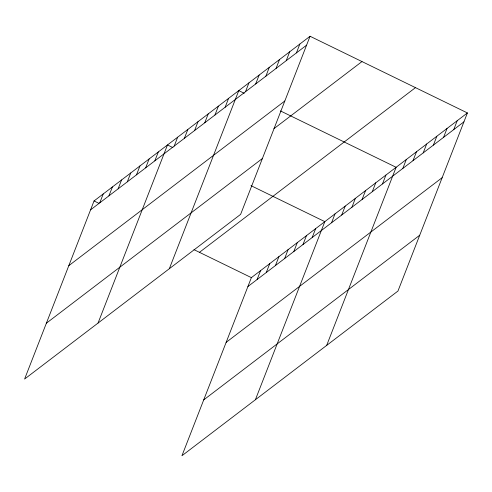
<?xml version="1.0" encoding="UTF-8"?>
<svg xmlns="http://www.w3.org/2000/svg" width="492" height="492" viewBox="0 0 492 492"><rect width="100%" height="100%" fill="white"/><g stroke="black" fill="none" stroke-linecap="round" stroke-linejoin="round"><path stroke-width="0.74" d="M310.058 36.26L94.04 200.951L24.6 379.055L240.619 214.364L310.058 36.26L467.4 112.945L397.96 291.049L181.942 455.74L251.381 277.636L467.4 112.945M99.753 202.845L103.222 193.953M108.935 195.841L112.404 186.954M118.117 188.842L121.579 179.955M127.299 181.843L130.761 172.956M136.475 174.845L139.943 165.958M145.657 167.846L149.125 158.953M154.839 160.847L158.307 151.954M98.049 323.059L167.483 144.956L172.95 147.618M174.205 146.081L177.667 137.194M184.389 138.32L187.852 129.427M194.574 130.558L198.036 121.665M204.752 122.791L208.221 113.904M214.936 115.03L218.405 106.137M225.121 107.262L228.589 98.375M169.334 268.712L238.774 90.608L244.235 93.271M245.49 91.733L248.958 82.847M255.674 83.972L259.143 75.079M265.858 76.211L269.321 67.318M276.043 68.443L279.505 59.557M286.227 60.682L289.69 51.789M296.405 52.915L299.874 44.028M257.095 279.53L260.563 270.637M266.277 272.525L269.745 263.638M275.458 265.526L278.921 256.639M284.64 258.528L288.103 249.641M293.816 251.529L297.285 242.642M302.998 244.53L306.467 235.637M312.18 237.531L315.649 228.639M255.391 399.744L324.825 221.64L250.957 185.638M331.547 222.765L335.009 213.879M341.731 215.004L345.193 206.111M351.915 207.243L355.378 198.35M362.094 199.475L365.562 190.588M372.278 191.714L375.747 182.821M382.462 183.947L385.931 175.06M326.676 345.396L396.115 167.292L280.446 110.921M402.831 168.418L406.3 159.531M413.016 160.656L416.484 151.764M423.2 152.895L426.662 144.002M433.384 145.128L436.847 136.241M443.569 137.366L447.031 128.474M453.747 129.599L457.216 120.712M90.571 209.844L306.59 45.153M68.8 265.68L284.819 100.995M273.921 128.701L361.983 61.568M46.371 323.213L262.39 158.522M199.457 252.328L415.476 87.638M247.913 286.529L463.931 121.838M226.142 342.364L442.16 177.68M203.713 399.898L419.731 235.207M94.04 200.951L98.824 203.282M193.971 249.653L251.381 277.636"/></g></svg>
